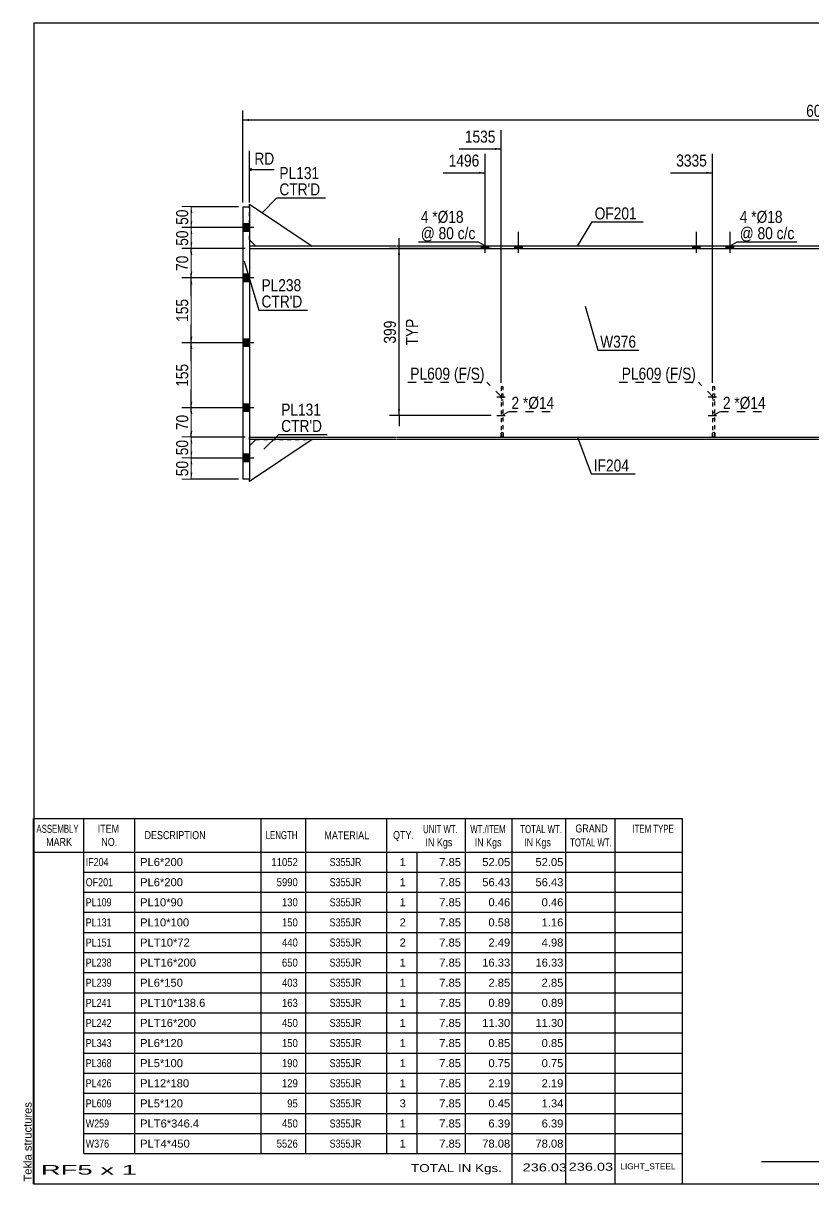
# Model space of a CAD drawing. Header units: millimetres. Extents: x -54 to 348, y -201 to 76.
# Drawn here: x -54 to 134.8, y -200.7 to 76.3 of the extents above; entities that cross this region are included whole.
import ezdxf

# ---------------------------------------------------------------- set-up
doc = ezdxf.new("R2010")
doc.units = ezdxf.units.MM
doc.linetypes.add('DXK_LINE_DOT1', pattern=[1.8814, 0.9407, -0.9407])
doc.linetypes.add('DXK_LINE_DOT2', pattern=[3.9198, 1.9599, -1.9599])
doc.styles.add('Arial', font='ARIAL.TTF', dxfattribs={"height": 0.2})
doc.styles.add('Arial Narrow', font='ARIALN.TTF', dxfattribs={"height": 0.2})

# ---------------------------------------------------------------- blocks, each defined once
blk = doc.blocks.new('Unknown-624480718-2967')
at = {"color": 5, "linetype": 'Continuous'}
for p, q in [((348.47, 76.3), (-51.53, 76.3)), ((-51.53, 76.3), (-51.53, -200.7)), ((-51.53, -200.7), (348.47, -200.7))]:
    blk.add_line(p, q, dxfattribs=at)
at = {"color": 174, "linetype": 'Continuous', "style": 'Arial'}
blk.add_text('Tekla structures', height=1.9102, rotation=90, dxfattribs=at).set_placement((-52.03, -200.2))
blk = doc.blocks.new('Part-624480718-1231 - 1213')
at = {"color": 2, "linetype": 'Continuous'}
for p, q in [((-1.6, 32.5), (0, 32.5)), ((-1.6, 32.5), (-1.6, -32.5)), ((0, 32.5), (0, -32.5)), ((0, -32.5), (-1.6, -32.5))]:
    blk.add_line(p, q, dxfattribs=at)
blk = doc.blocks.new('Part-624480718-1229 - 1213')
at = {"color": 2, "linetype": 'Continuous'}
for p, q in [((0, 23.1), (0, 22.5)), ((35, 23.1), (0, 23.1)), ((0, 22.5), (35, 22.5)), ((85.5, 23.1), (35.1, 23.1)), ((35.1, 22.5), (85.5, 22.5)), ((136, 23.1), (85.6, 23.1)), ((85.6, 22.5), (136, 22.5))]:
    blk.add_line(p, q, dxfattribs=at)
blk = doc.blocks.new('Part-624480718-1234 - 1213')
at = {"color": 2, "linetype": 'Continuous'}
for p, q in [((0, 32.5), (0, 33.1)), ((0, 33.1), (15, 23.1)), ((1.5, 23.1), (0, 24.6))]:
    blk.add_line(p, q, dxfattribs=at)
at = {"color": 7, "linetype": 'DXK_LINE_DOT1'}
for p, q in [((0, 24.6), (0, 32.5)), ((15, 23.1), (1.5, 23.1))]:
    blk.add_line(p, q, dxfattribs=at)
blk = doc.blocks.new('Part-624480718-1236 - 1213')
at = {"color": 2, "linetype": 'Continuous'}
for p, q in [((15, -23.1), (0, -33.1)), ((1.5, -23.1), (0, -24.6)), ((0, -33.1), (0, -32.5))]:
    blk.add_line(p, q, dxfattribs=at)
at = {"color": 7, "linetype": 'DXK_LINE_DOT1'}
for p, q in [((0, -24.6), (0, -32.5)), ((1.5, -23.1), (15, -23.1))]:
    blk.add_line(p, q, dxfattribs=at)
blk = doc.blocks.new('Bolt-624480718-5085 - 1213')
at = {"linetype": 'Continuous'}
for points in [[(55.4, 22.5), (57.2, 22.5), (57.2, 23.1), (55.4, 23.1)], [(55.4, 22.5), (57.2, 22.5), (57.2, 23.1), (55.4, 23.1)], [(63.4, 22.5), (65.2, 22.5), (65.2, 23.1), (63.4, 23.1)], [(63.4, 22.5), (65.2, 22.5), (65.2, 23.1), (63.4, 23.1)]]:
    blk.add_hatch(color=3, dxfattribs=at).paths.add_polyline_path(points)
at = {"color": 3, "linetype": 'Continuous'}
for p, q in [((56.3, 21.5), (56.3, 26.5)), ((56.3, 21.5), (56.3, 26.5)), ((64.3, 21.5), (64.3, 26.5)), ((64.3, 21.5), (64.3, 26.5)), ((55.4, 22.5), (55.4, 23.1)), ((55.4, 22.5), (55.4, 23.1)), ((57.2, 22.5), (57.2, 23.1)), ((57.2, 22.5), (57.2, 23.1)), ((63.4, 22.5), (63.4, 23.1)), ((63.4, 22.5), (63.4, 23.1)), ((65.2, 22.5), (65.2, 23.1)), ((65.2, 22.5), (65.2, 23.1))]:
    blk.add_line(p, q, dxfattribs=at)
blk = doc.blocks.new('Part-624480718-1248 - 1213')
at = {"color": 2, "linetype": 'Continuous'}
for p, q in [((0, -22.5), (35, -22.5)), ((0, -23.1), (0, -22.5)), ((35, -23.1), (0, -23.1)), ((35.1, -22.5), (85.5, -22.5)), ((85.5, -23.1), (35.1, -23.1)), ((85.6, -22.5), (136, -22.5)), ((136, -23.1), (85.6, -23.1))]:
    blk.add_line(p, q, dxfattribs=at)
blk = doc.blocks.new('Bolt-624480718-5091 - 1213')
at = {"color": 3, "linetype": 'DXK_LINE_DOT2'}
for p, q in [((59.1, -12.88), (62.9, -12.88)), ((60.15, -12.18), (60.65, -12.18)), ((60.15, -13.58), (60.65, -13.58))]:
    blk.add_line(p, q, dxfattribs=at)
blk = doc.blocks.new('Bolt-624480718-5090 - 1213')
at = {"color": 3, "linetype": 'DXK_LINE_DOT2'}
for p, q in [((59.1, -17.35), (62.9, -17.35)), ((60.15, -16.65), (60.65, -16.65)), ((60.15, -18.05), (60.65, -18.05))]:
    blk.add_line(p, q, dxfattribs=at)
blk = doc.blocks.new('Part-624480718-1253 - 1213')
at = {"color": 7, "linetype": 'DXK_LINE_DOT1'}
for p, q in [((0, 22.5), (0, -22.5)), ((0, 22.5), (35, 22.5)), ((35.1, 22.5), (85.5, 22.5)), ((85.6, 22.5), (136, 22.5)), ((0, -22.5), (35, -22.5)), ((35.1, -22.5), (85.5, -22.5)), ((85.6, -22.5), (136, -22.5))]:
    blk.add_line(p, q, dxfattribs=at)
blk = doc.blocks.new('Bolt-624480718-5095 - 1213')
at = {"color": 3, "linetype": 'DXK_LINE_DOT2'}
for p, q in [((109.6, -12.88), (113.4, -12.88)), ((110.65, -12.18), (111.15, -12.18)), ((110.65, -13.58), (111.15, -13.58))]:
    blk.add_line(p, q, dxfattribs=at)
blk = doc.blocks.new('Bolt-624480718-1262 - 1213')
at = {"linetype": 'Continuous'}
for points in [[(-1.6, 28.4), (-1.6, 26.6), (0, 26.6), (0, 28.4)], [(-1.6, 28.4), (-1.6, 26.6), (0, 26.6), (0, 28.4)], [(-1.6, 16.4), (-1.6, 14.6), (0, 14.6), (0, 16.4)], [(-1.6, 16.4), (-1.6, 14.6), (0, 14.6), (0, 16.4)], [(-1.6, 0.9), (-1.6, -0.9), (0, -0.9), (0, 0.9)], [(-1.6, 0.9), (-1.6, -0.9), (0, -0.9), (0, 0.9)], [(-1.6, -14.6), (-1.6, -16.4), (0, -16.4), (0, -14.6)], [(-1.6, -14.6), (-1.6, -16.4), (0, -16.4), (0, -14.6)], [(-1.6, -26.6), (-1.6, -28.4), (0, -28.4), (0, -26.6)], [(-1.6, -26.6), (-1.6, -28.4), (0, -28.4), (0, -26.6)]]:
    blk.add_hatch(color=3, dxfattribs=at).paths.add_polyline_path(points)
at = {"color": 3, "linetype": 'Continuous'}
for p, q in [((0, 28.4), (-1.6, 28.4)), ((0, 28.4), (-1.6, 28.4)), ((1.07, 27.5), (-8, 27.5)), ((1.07, 27.5), (-8, 27.5)), ((0, 26.6), (-1.6, 26.6)), ((0, 26.6), (-1.6, 26.6)), ((1.07, 15.5), (-8, 15.5)), ((1.07, 15.5), (-8, 15.5)), ((0, 16.4), (-1.6, 16.4)), ((0, 16.4), (-1.6, 16.4)), ((0, 14.6), (-1.6, 14.6)), ((0, 14.6), (-1.6, 14.6)), ((1.07, 0), (-8, 0)), ((1.07, 0), (-8, 0)), ((0, 0.9), (-1.6, 0.9)), ((0, 0.9), (-1.6, 0.9)), ((0, -0.9), (-1.6, -0.9)), ((0, -0.9), (-1.6, -0.9)), ((1.07, -15.5), (-8, -15.5)), ((1.07, -15.5), (-8, -15.5)), ((0, -14.6), (-1.6, -14.6)), ((0, -14.6), (-1.6, -14.6)), ((0, -16.4), (-1.6, -16.4)), ((0, -16.4), (-1.6, -16.4)), ((1.07, -27.5), (-8, -27.5)), ((1.07, -27.5), (-8, -27.5)), ((0, -26.6), (-1.6, -26.6)), ((0, -26.6), (-1.6, -26.6)), ((0, -28.4), (-1.6, -28.4)), ((0, -28.4), (-1.6, -28.4))]:
    blk.add_line(p, q, dxfattribs=at)
blk = doc.blocks.new('Part-624480718-5076 - 1213')
at = {"color": 7, "linetype": 'DXK_LINE_DOT1'}
for p, q in [((60.65, -10.5), (60.15, -10.5)), ((60.15, -10.5), (60.15, -22.5)), ((60.65, -10.5), (60.15, -10.5)), ((60.15, -10.5), (60.15, -10.5)), ((60.65, -22.5), (60.65, -10.5)), ((60.65, -10.5), (60.65, -10.5)), ((60.65, -21.5), (60.15, -21.5)), ((60.15, -22.5), (60.15, -21.5)), ((60.65, -21.5), (60.65, -22.5)), ((60.65, -22.5), (60.15, -22.5)), ((60.65, -22.5), (60.15, -22.5)), ((60.15, -22.5), (60.15, -22.5)), ((60.65, -22.5), (60.65, -22.5))]:
    blk.add_line(p, q, dxfattribs=at)
blk = doc.blocks.new('Bolt-624480718-5094 - 1213')
at = {"color": 3, "linetype": 'DXK_LINE_DOT2'}
for p, q in [((109.6, -17.35), (113.4, -17.35)), ((110.65, -16.65), (111.15, -16.65)), ((110.65, -18.05), (111.15, -18.05))]:
    blk.add_line(p, q, dxfattribs=at)
blk = doc.blocks.new('Bolt-624480718-5084 - 1213')
at = {"linetype": 'Continuous'}
for points in [[(105.9, 22.5), (107.7, 22.5), (107.7, 23.1), (105.9, 23.1)], [(105.9, 22.5), (107.7, 22.5), (107.7, 23.1), (105.9, 23.1)], [(113.9, 22.5), (115.7, 22.5), (115.7, 23.1), (113.9, 23.1)], [(113.9, 22.5), (115.7, 22.5), (115.7, 23.1), (113.9, 23.1)]]:
    blk.add_hatch(color=3, dxfattribs=at).paths.add_polyline_path(points)
at = {"color": 3, "linetype": 'Continuous'}
for p, q in [((106.8, 21.5), (106.8, 26.5)), ((106.8, 21.5), (106.8, 26.5)), ((114.8, 21.5), (114.8, 26.5)), ((114.8, 21.5), (114.8, 26.5)), ((105.9, 22.5), (105.9, 23.1)), ((105.9, 22.5), (105.9, 23.1)), ((107.7, 22.5), (107.7, 23.1)), ((107.7, 22.5), (107.7, 23.1)), ((113.9, 22.5), (113.9, 23.1)), ((113.9, 22.5), (113.9, 23.1)), ((115.7, 22.5), (115.7, 23.1)), ((115.7, 22.5), (115.7, 23.1))]:
    blk.add_line(p, q, dxfattribs=at)
blk = doc.blocks.new('Part-624480718-5078 - 1213')
at = {"color": 7, "linetype": 'DXK_LINE_DOT1'}
for p, q in [((111.15, -10.5), (110.65, -10.5)), ((110.65, -10.5), (110.65, -22.5)), ((111.15, -10.5), (110.65, -10.5)), ((110.65, -10.5), (110.65, -10.5)), ((111.15, -22.5), (111.15, -10.5)), ((111.15, -10.5), (111.15, -10.5)), ((111.15, -21.5), (110.65, -21.5)), ((110.65, -22.5), (110.65, -21.5)), ((111.15, -21.5), (111.15, -22.5)), ((111.15, -22.5), (110.65, -22.5)), ((110.65, -22.5), (110.65, -22.5)), ((111.15, -22.5), (111.15, -22.5))]:
    blk.add_line(p, q, dxfattribs=at)
blk = doc.blocks.new('StraightDimension-624480718-6432 - 1213')
at = {"linetype": 'Continuous'}
for points in [[(35.48, 21), (35.73, 22.5), (35.98, 21)], [(35.98, -15.85), (35.73, -17.35), (35.48, -15.85)]]:
    blk.add_hatch(color=7, dxfattribs=at).paths.add_polyline_path(points)
at = {"color": 7, "linetype": 'Continuous'}
for p, q in [((35.73, 22.5), (35.73, 25)), ((57.77, 22.5), (33.48, 22.5)), ((35.73, -17.35), (35.73, 22.5)), ((57.77, -17.35), (33.48, -17.35)), ((35.73, -17.35), (35.73, -19.85))]:
    blk.add_line(p, q, dxfattribs=at)
at = {"color": 0}
blk.add_wipeout([(35.58, 5.92), (31.38, 5.92), (31.38, -0.77), (35.58, -0.77)], dxfattribs=at)
at = {"color": 3, "style": 'Arial Narrow'}
blk.add_text('399', height=2.863, rotation=90.0002, dxfattribs=at).set_placement((34.98, -0.17))
at = {"color": 0, "linetype": 'Continuous'}
blk.add_wipeout([(40.83, 6.37), (36.63, 6.37), (36.63, -1.22), (40.83, -1.22)], dxfattribs=at)
at = {"color": 3, "linetype": 'Continuous', "style": 'Arial Narrow'}
blk.add_text('TYP', height=2.863, rotation=90.0002, dxfattribs=at).set_placement((40.23, -0.62))
blk = doc.blocks.new('StraightDimension-624480718-3911 - 1213')
at = {"linetype": 'Continuous'}
for points in [[(-14.14, 31), (-13.89, 32.5), (-13.64, 31)], [(-13.64, 29), (-13.89, 27.5), (-14.14, 29)]]:
    blk.add_hatch(color=7, dxfattribs=at).paths.add_polyline_path(points)
at = {"color": 7, "linetype": 'Continuous'}
for p, q in [((-2.6, 32.5), (-16.14, 32.5)), ((-13.89, 27.5), (-13.89, 32.5)), ((-1, 27.5), (-16.14, 27.5))]:
    blk.add_line(p, q, dxfattribs=at)
at = {"color": 0}
blk.add_wipeout([(-14.04, 32.43), (-18.24, 32.43), (-18.24, 27.57), (-14.04, 27.57)], dxfattribs=at)
at = {"color": 3, "style": 'Arial Narrow'}
blk.add_text('50', height=2.863, rotation=90.0002, dxfattribs=at).set_placement((-14.64, 28.17))
blk = doc.blocks.new('StraightDimension-624480718-3912 - 1213')
at = {"linetype": 'Continuous'}
for points in [[(-14.14, 26), (-13.89, 27.5), (-13.64, 26)], [(-13.64, 24), (-13.89, 22.5), (-14.14, 24)]]:
    blk.add_hatch(color=7, dxfattribs=at).paths.add_polyline_path(points)
at = {"color": 7, "linetype": 'Continuous'}
for p, q in [((-1, 27.5), (-16.14, 27.5)), ((-13.89, 22.5), (-13.89, 27.5)), ((-1, 22.5), (-16.14, 22.5))]:
    blk.add_line(p, q, dxfattribs=at)
at = {"color": 0}
blk.add_wipeout([(-14.04, 27.43), (-18.24, 27.43), (-18.24, 22.57), (-14.04, 22.57)], dxfattribs=at)
at = {"color": 3, "style": 'Arial Narrow'}
blk.add_text('50', height=2.863, rotation=90.0002, dxfattribs=at).set_placement((-14.64, 23.17))
blk = doc.blocks.new('StraightDimension-624480718-3913 - 1213')
at = {"linetype": 'Continuous'}
for points in [[(-14.14, 21), (-13.89, 22.5), (-13.64, 21)], [(-13.64, 17), (-13.89, 15.5), (-14.14, 17)]]:
    blk.add_hatch(color=7, dxfattribs=at).paths.add_polyline_path(points)
at = {"color": 7, "linetype": 'Continuous'}
for p, q in [((-1, 22.5), (-16.14, 22.5)), ((-13.89, 15.5), (-13.89, 22.5)), ((-1, 15.5), (-16.14, 15.5))]:
    blk.add_line(p, q, dxfattribs=at)
at = {"color": 0}
blk.add_wipeout([(-14.04, 21.43), (-18.24, 21.43), (-18.24, 16.57), (-14.04, 16.57)], dxfattribs=at)
at = {"color": 3, "style": 'Arial Narrow'}
blk.add_text('70', height=2.863, rotation=90.0002, dxfattribs=at).set_placement((-14.64, 17.17))
blk = doc.blocks.new('StraightDimension-624480718-3914 - 1213')
at = {"linetype": 'Continuous'}
for points in [[(-14.14, 14), (-13.89, 15.5), (-13.64, 14)], [(-13.64, 1.5), (-13.89, 0), (-14.14, 1.5)]]:
    blk.add_hatch(color=7, dxfattribs=at).paths.add_polyline_path(points)
at = {"color": 7, "linetype": 'Continuous'}
for p, q in [((-1, 15.5), (-16.14, 15.5)), ((-13.89, 0), (-13.89, 15.5)), ((-1, 0), (-16.14, 0))]:
    blk.add_line(p, q, dxfattribs=at)
at = {"color": 0}
blk.add_wipeout([(-14.04, 11.09), (-18.24, 11.09), (-18.24, 4.41), (-14.04, 4.41)], dxfattribs=at)
at = {"color": 3, "style": 'Arial Narrow'}
blk.add_text('155', height=2.863, rotation=90.0002, dxfattribs=at).set_placement((-14.64, 5.01))
blk = doc.blocks.new('StraightDimension-624480718-3915 - 1213')
at = {"linetype": 'Continuous'}
for points in [[(-14.14, -1.5), (-13.89, 0), (-13.64, -1.5)], [(-13.64, -14), (-13.89, -15.5), (-14.14, -14)]]:
    blk.add_hatch(color=7, dxfattribs=at).paths.add_polyline_path(points)
at = {"color": 7, "linetype": 'Continuous'}
for p, q in [((-1, 0), (-16.14, 0)), ((-13.89, -15.5), (-13.89, 0)), ((-1, -15.5), (-16.14, -15.5))]:
    blk.add_line(p, q, dxfattribs=at)
at = {"color": 0}
blk.add_wipeout([(-14.04, -4.41), (-18.24, -4.41), (-18.24, -11.09), (-14.04, -11.09)], dxfattribs=at)
at = {"color": 3, "style": 'Arial Narrow'}
blk.add_text('155', height=2.863, rotation=90.0002, dxfattribs=at).set_placement((-14.64, -10.49))
blk = doc.blocks.new('StraightDimension-624480718-3916 - 1213')
at = {"linetype": 'Continuous'}
for points in [[(-14.14, -17), (-13.89, -15.5), (-13.64, -17)], [(-13.64, -21), (-13.89, -22.5), (-14.14, -21)]]:
    blk.add_hatch(color=7, dxfattribs=at).paths.add_polyline_path(points)
at = {"color": 7, "linetype": 'Continuous'}
for p, q in [((-1, -15.5), (-16.14, -15.5)), ((-13.89, -22.5), (-13.89, -15.5)), ((-1, -22.5), (-16.14, -22.5))]:
    blk.add_line(p, q, dxfattribs=at)
at = {"color": 0}
blk.add_wipeout([(-14.04, -16.57), (-18.24, -16.57), (-18.24, -21.43), (-14.04, -21.43)], dxfattribs=at)
at = {"color": 3, "style": 'Arial Narrow'}
blk.add_text('70', height=2.863, rotation=90.0002, dxfattribs=at).set_placement((-14.64, -20.83))
blk = doc.blocks.new('StraightDimension-624480718-3917 - 1213')
at = {"linetype": 'Continuous'}
for points in [[(-14.14, -24), (-13.89, -22.5), (-13.64, -24)], [(-13.64, -26), (-13.89, -27.5), (-14.14, -26)]]:
    blk.add_hatch(color=7, dxfattribs=at).paths.add_polyline_path(points)
at = {"color": 7, "linetype": 'Continuous'}
for p, q in [((-1, -22.5), (-16.14, -22.5)), ((-13.89, -27.5), (-13.89, -22.5)), ((-1, -27.5), (-16.14, -27.5))]:
    blk.add_line(p, q, dxfattribs=at)
at = {"color": 0}
blk.add_wipeout([(-14.04, -22.57), (-18.24, -22.57), (-18.24, -27.43), (-14.04, -27.43)], dxfattribs=at)
at = {"color": 3, "style": 'Arial Narrow'}
blk.add_text('50', height=2.863, rotation=90.0002, dxfattribs=at).set_placement((-14.64, -26.83))
blk = doc.blocks.new('StraightDimension-624480718-3918 - 1213')
at = {"linetype": 'Continuous'}
for points in [[(-14.14, -29), (-13.89, -27.5), (-13.64, -29)], [(-13.64, -31), (-13.89, -32.5), (-14.14, -31)]]:
    blk.add_hatch(color=7, dxfattribs=at).paths.add_polyline_path(points)
at = {"color": 7, "linetype": 'Continuous'}
for p, q in [((-1, -27.5), (-16.14, -27.5)), ((-13.89, -32.5), (-13.89, -27.5)), ((-2.6, -32.5), (-16.14, -32.5))]:
    blk.add_line(p, q, dxfattribs=at)
at = {"color": 0}
blk.add_wipeout([(-14.04, -27.57), (-18.24, -27.57), (-18.24, -32.43), (-14.04, -32.43)], dxfattribs=at)
at = {"color": 3, "style": 'Arial Narrow'}
blk.add_text('50', height=2.863, rotation=90.0002, dxfattribs=at).set_placement((-14.64, -31.83))
blk = doc.blocks.new('StraightDimension-624480718-6002 - 1213')
at = {"linetype": 'Continuous'}
blk.add_hatch(color=7, dxfattribs=at).paths.add_polyline_path([(-0.1, 52.95), (-1.6, 53.2), (-0.1, 53.45)])
at = {"color": 7, "linetype": 'Continuous'}
for p, q in [((-1.6, 33.5), (-1.6, 55.45)), ((-1.6, 53.2), (274.88, 53.2))]:
    blk.add_line(p, q, dxfattribs=at)
at = {"color": 0}
blk.add_wipeout([(140.9, 53.35), (140.9, 57.55), (132.39, 57.55), (132.39, 53.35)], dxfattribs=at)
at = {"color": 3, "style": 'Arial Narrow'}
blk.add_text('6047', height=2.863, dxfattribs=at).set_placement((132.99, 53.95))
blk = doc.blocks.new('StraightDimension-624480718-6348 - 1213')
at = {"linetype": 'Continuous'}
blk.add_hatch(color=7, dxfattribs=at).paths.add_polyline_path([(109.15, 40.84), (110.65, 40.59), (109.15, 40.34)])
at = {"color": 7, "linetype": 'Continuous'}
for p, q in [((110.65, -9.5), (110.65, 45.09)), ((100.59, 40.59), (110.65, 40.59))]:
    blk.add_line(p, q, dxfattribs=at)
at = {"color": 0}
blk.add_wipeout([(109.87, 41.49), (109.87, 45.69), (101.36, 45.69), (101.36, 41.49)], dxfattribs=at)
at = {"color": 3, "style": 'Arial Narrow'}
blk.add_text('3335', height=2.863, dxfattribs=at).set_placement((101.96, 42.09))
blk = doc.blocks.new('StraightDimension-624480718-6349 - 1213')
at = {"linetype": 'Continuous'}
blk.add_hatch(color=7, dxfattribs=at).paths.add_polyline_path([(58.65, 46.54), (60.15, 46.29), (58.65, 46.04)])
at = {"color": 7, "linetype": 'Continuous'}
for p, q in [((60.15, -9.5), (60.15, 50.79)), ((50.09, 46.29), (60.15, 46.29))]:
    blk.add_line(p, q, dxfattribs=at)
at = {"color": 0}
blk.add_wipeout([(59.37, 47.19), (59.37, 51.39), (50.86, 51.39), (50.86, 47.19)], dxfattribs=at)
at = {"color": 3, "style": 'Arial Narrow'}
blk.add_text('1535', height=2.863, dxfattribs=at).set_placement((51.46, 47.79))
blk = doc.blocks.new('StraightDimension-624480718-6350 - 1213')
at = {"linetype": 'Continuous'}
blk.add_hatch(color=7, dxfattribs=at).paths.add_polyline_path([(54.8, 40.84), (56.3, 40.59), (54.8, 40.34)])
at = {"color": 7, "linetype": 'Continuous'}
for p, q in [((56.3, 24.1), (56.3, 45.09)), ((46.24, 40.59), (56.3, 40.59))]:
    blk.add_line(p, q, dxfattribs=at)
at = {"color": 0, "linetype": 'Continuous'}
blk.add_wipeout([(6.53, 41.94), (6.53, 46.14), (0.59, 46.14), (0.59, 41.94)], dxfattribs=at)
at = {"color": 7, "linetype": 'Continuous'}
for p, q in [((0, 33.5), (0, 45.84)), ((0.5, 41.59), (0, 41.34)), ((0.5, 41.09), (0, 41.34)), ((5.93, 41.34), (0, 41.34))]:
    blk.add_line(p, q, dxfattribs=at)
at = {"color": 3, "linetype": 'Continuous', "style": 'Arial Narrow'}
blk.add_text('RD', height=2.863, dxfattribs=at).set_placement((1.19, 42.54))
at = {"color": 0}
blk.add_wipeout([(55.53, 41.49), (55.53, 45.69), (47.01, 45.69), (47.01, 41.49)], dxfattribs=at)
at = {"color": 3, "style": 'Arial Narrow'}
blk.add_text('1496', height=2.863, dxfattribs=at).set_placement((47.61, 42.09))
blk = doc.blocks.new('CBS_BOM-624480718-6569')
at = {"color": 7, "linetype": 'Continuous'}
for p, q in [((-51.56, -121.53), (-51.56, -113.53)), ((-51.56, -113.53), (103.36, -113.53)), ((-39.56, -121.53), (-39.56, -113.53)), ((-27.37, -121.53), (-27.37, -113.53)), ((2.79, -121.53), (2.79, -113.53)), ((13.47, -121.53), (13.47, -113.53)), ((32.79, -121.53), (32.79, -113.53)), ((51.59, -121.53), (51.59, -113.53)), ((62.8, -121.53), (62.8, -113.53)), ((75.59, -121.53), (75.59, -113.53)), ((87.34, -121.53), (87.34, -113.53)), ((103.36, -113.54), (103.35, -121.52)), ((-51.56, -121.53), (103.36, -121.53)), ((-51.56, -126.33), (-51.56, -121.53)), ((-39.56, -126.33), (-39.56, -121.53)), ((-27.37, -126.33), (-27.37, -121.53)), ((2.79, -126.33), (2.79, -121.53)), ((13.47, -126.33), (13.47, -121.53)), ((32.79, -126.33), (32.79, -121.53)), ((40.05, -126.33), (40.05, -121.53)), ((51.59, -126.33), (51.59, -121.53)), ((62.8, -126.33), (62.8, -121.53)), ((75.59, -126.33), (75.59, -121.53)), ((87.35, -126.33), (87.35, -121.53)), ((103.36, -121.53), (103.36, -126.33)), ((-51.56, -131.13), (-51.56, -126.33)), ((-39.56, -126.33), (103.36, -126.33)), ((-39.56, -131.13), (-39.56, -126.33)), ((-27.37, -131.13), (-27.37, -126.33)), ((2.79, -131.13), (2.79, -126.33)), ((13.47, -131.13), (13.47, -126.33)), ((32.79, -131.13), (32.79, -126.33)), ((40.05, -131.13), (40.05, -126.33)), ((51.59, -131.13), (51.59, -126.33)), ((62.8, -131.13), (62.8, -126.33)), ((75.59, -131.13), (75.59, -126.33)), ((87.35, -131.13), (87.35, -126.33)), ((103.36, -126.33), (103.36, -131.13)), ((-51.56, -135.93), (-51.56, -131.13)), ((-39.56, -131.13), (103.36, -131.13)), ((-39.56, -135.93), (-39.56, -131.13)), ((-27.37, -135.93), (-27.37, -131.13)), ((2.79, -135.93), (2.79, -131.13)), ((13.47, -135.93), (13.47, -131.13)), ((32.79, -135.93), (32.79, -131.13)), ((40.05, -135.93), (40.05, -131.13)), ((51.59, -135.93), (51.59, -131.13)), ((62.8, -135.93), (62.8, -131.13)), ((75.59, -135.93), (75.59, -131.13)), ((87.35, -135.93), (87.35, -131.13)), ((103.36, -131.13), (103.36, -135.93)), ((-51.56, -140.73), (-51.56, -135.93)), ((-39.56, -135.93), (103.36, -135.93)), ((-39.56, -140.73), (-39.56, -135.93)), ((-27.37, -140.73), (-27.37, -135.93)), ((2.79, -140.73), (2.79, -135.93)), ((13.47, -140.73), (13.47, -135.93)), ((32.79, -140.73), (32.79, -135.93)), ((40.05, -140.73), (40.05, -135.93)), ((51.59, -140.73), (51.59, -135.93)), ((62.8, -140.73), (62.8, -135.93)), ((75.59, -140.73), (75.59, -135.93)), ((87.35, -140.73), (87.35, -135.93)), ((103.36, -135.93), (103.36, -140.73)), ((-51.56, -145.53), (-51.56, -140.73)), ((-39.56, -140.73), (103.36, -140.73)), ((-39.56, -145.53), (-39.56, -140.73)), ((-27.37, -145.53), (-27.37, -140.73)), ((2.79, -145.53), (2.79, -140.73)), ((13.47, -145.53), (13.47, -140.73)), ((32.79, -145.53), (32.79, -140.73)), ((40.05, -145.53), (40.05, -140.73)), ((51.59, -145.53), (51.59, -140.73)), ((62.8, -145.53), (62.8, -140.73)), ((75.59, -145.53), (75.59, -140.73)), ((87.35, -145.53), (87.35, -140.73)), ((103.36, -140.73), (103.36, -145.53)), ((-51.56, -150.33), (-51.56, -145.53)), ((-39.56, -145.53), (103.36, -145.53)), ((-39.56, -150.33), (-39.56, -145.53)), ((-27.37, -150.33), (-27.37, -145.53)), ((2.79, -150.33), (2.79, -145.53)), ((13.47, -150.33), (13.47, -145.53)), ((32.79, -150.33), (32.79, -145.53)), ((40.05, -150.33), (40.05, -145.53)), ((51.59, -150.33), (51.59, -145.53)), ((62.8, -150.33), (62.8, -145.53)), ((75.59, -150.33), (75.59, -145.53)), ((87.35, -150.33), (87.35, -145.53)), ((103.36, -145.53), (103.36, -150.33)), ((-51.56, -155.13), (-51.56, -150.33)), ((-39.56, -150.33), (103.36, -150.33)), ((-39.56, -155.13), (-39.56, -150.33)), ((-27.37, -155.13), (-27.37, -150.33)), ((2.79, -155.13), (2.79, -150.33)), ((13.47, -155.13), (13.47, -150.33)), ((32.79, -155.13), (32.79, -150.33)), ((40.05, -155.13), (40.05, -150.33)), ((51.59, -155.13), (51.59, -150.33)), ((62.8, -155.13), (62.8, -150.33)), ((75.59, -155.13), (75.59, -150.33)), ((87.35, -155.13), (87.35, -150.33)), ((103.36, -150.33), (103.36, -155.13)), ((-51.56, -159.93), (-51.56, -155.13)), ((-39.56, -155.13), (103.36, -155.13)), ((-39.56, -159.93), (-39.56, -155.13)), ((-27.37, -159.93), (-27.37, -155.13)), ((2.79, -159.93), (2.79, -155.13)), ((13.47, -159.93), (13.47, -155.13)), ((32.79, -159.93), (32.79, -155.13)), ((40.05, -159.93), (40.05, -155.13)), ((51.59, -159.93), (51.59, -155.13)), ((62.8, -159.93), (62.8, -155.13)), ((75.59, -159.93), (75.59, -155.13)), ((87.35, -159.93), (87.35, -155.13)), ((103.36, -155.13), (103.36, -159.93)), ((-51.56, -164.73), (-51.56, -159.93)), ((-39.56, -159.93), (103.36, -159.93)), ((-39.56, -164.73), (-39.56, -159.93)), ((-27.37, -164.73), (-27.37, -159.93)), ((2.79, -164.73), (2.79, -159.93)), ((13.47, -164.73), (13.47, -159.93)), ((32.79, -164.73), (32.79, -159.93)), ((40.05, -164.73), (40.05, -159.93)), ((51.59, -164.73), (51.59, -159.93)), ((62.8, -164.73), (62.8, -159.93)), ((75.59, -164.73), (75.59, -159.93)), ((87.35, -164.73), (87.35, -159.93)), ((103.36, -159.93), (103.36, -164.73)), ((-51.56, -169.53), (-51.56, -164.73)), ((-39.56, -164.73), (103.36, -164.73)), ((-39.56, -169.53), (-39.56, -164.73)), ((-27.37, -169.53), (-27.37, -164.73)), ((2.79, -169.53), (2.79, -164.73)), ((13.47, -169.53), (13.47, -164.73)), ((32.79, -169.53), (32.79, -164.73)), ((40.05, -169.53), (40.05, -164.73)), ((51.59, -169.53), (51.59, -164.73)), ((62.8, -169.53), (62.8, -164.73)), ((75.59, -169.53), (75.59, -164.73)), ((87.35, -169.53), (87.35, -164.73)), ((103.36, -164.73), (103.36, -169.53)), ((-51.56, -174.33), (-51.56, -169.53)), ((-39.56, -169.53), (103.36, -169.53)), ((-39.56, -174.33), (-39.56, -169.53)), ((-27.37, -174.33), (-27.37, -169.53)), ((2.79, -174.33), (2.79, -169.53)), ((13.47, -174.33), (13.47, -169.53)), ((32.79, -174.33), (32.79, -169.53)), ((40.05, -174.33), (40.05, -169.53)), ((51.59, -174.33), (51.59, -169.53)), ((62.8, -174.33), (62.8, -169.53)), ((75.59, -174.33), (75.59, -169.53)), ((87.35, -174.33), (87.35, -169.53)), ((103.36, -169.53), (103.36, -174.33)), ((-51.56, -179.13), (-51.56, -174.33)), ((-39.56, -174.33), (103.36, -174.33)), ((-39.56, -179.13), (-39.56, -174.33)), ((-27.37, -179.13), (-27.37, -174.33)), ((2.79, -179.13), (2.79, -174.33)), ((13.47, -179.13), (13.47, -174.33)), ((32.79, -179.13), (32.79, -174.33)), ((40.05, -179.13), (40.05, -174.33)), ((51.59, -179.13), (51.59, -174.33)), ((62.8, -179.13), (62.8, -174.33)), ((75.59, -179.13), (75.59, -174.33)), ((87.35, -179.13), (87.35, -174.33)), ((103.36, -174.33), (103.36, -179.13)), ((-51.56, -183.93), (-51.56, -179.13)), ((-39.56, -179.13), (103.36, -179.13)), ((-39.56, -183.93), (-39.56, -179.13)), ((-27.37, -183.93), (-27.37, -179.13)), ((2.79, -183.93), (2.79, -179.13)), ((13.47, -183.93), (13.47, -179.13)), ((32.79, -183.93), (32.79, -179.13)), ((40.05, -183.93), (40.05, -179.13)), ((51.59, -183.93), (51.59, -179.13)), ((62.8, -183.93), (62.8, -179.13)), ((75.59, -183.93), (75.59, -179.13)), ((87.35, -183.93), (87.35, -179.13)), ((103.36, -179.13), (103.36, -183.93)), ((-51.56, -188.73), (-51.56, -183.93)), ((-39.56, -183.93), (103.36, -183.93)), ((-39.56, -188.73), (-39.56, -183.93)), ((-27.37, -188.73), (-27.37, -183.93)), ((2.79, -188.73), (2.79, -183.93)), ((13.47, -188.73), (13.47, -183.93)), ((32.79, -188.73), (32.79, -183.93)), ((40.05, -188.73), (40.05, -183.93)), ((51.59, -188.73), (51.59, -183.93)), ((62.8, -188.73), (62.8, -183.93)), ((75.59, -188.73), (75.59, -183.93)), ((87.35, -188.73), (87.35, -183.93)), ((103.36, -183.93), (103.36, -188.73)), ((-51.56, -193.53), (-51.56, -188.73)), ((-39.56, -188.73), (103.36, -188.73)), ((-39.56, -193.53), (-39.56, -188.73)), ((-27.37, -193.53), (-27.37, -188.73)), ((2.79, -193.53), (2.79, -188.73)), ((13.47, -193.53), (13.47, -188.73)), ((32.79, -193.53), (32.79, -188.73)), ((40.05, -193.53), (40.05, -188.73)), ((51.59, -193.53), (51.59, -188.73)), ((62.8, -193.53), (62.8, -188.73)), ((75.59, -193.53), (75.59, -188.73)), ((87.35, -193.53), (87.35, -188.73)), ((103.36, -188.73), (103.36, -193.53)), ((-51.56, -200.73), (-51.56, -193.55)), ((-39.56, -193.53), (103.36, -193.53)), ((62.8, -200.73), (62.8, -193.55)), ((75.59, -200.73), (75.59, -193.55)), ((87.39, -200.73), (87.39, -193.55)), ((103.36, -193.53), (103.36, -200.73)), ((-51.56, -200.73), (103.36, -200.73))]:
    blk.add_line(p, q, dxfattribs=at)
at = {"color": 3, "linetype": 'Continuous', "style": 'Arial'}
for s, height, width, p in [('ASSEMBLY', 1.91, 0.7, (-50.88, -116.95)), ('ITEM', 1.91, 0.8, (-36.24, -116.95)), ('UNIT WT.', 1.91, 0.7, (41.48, -117.03)), ('WT./ITEM', 1.91, 0.7, (52.77, -117.03)), ('TOTAL WT.', 1.91, 0.7, (64.7, -117.03)), ('GRAND', 1.91, 0.8, (77.86, -116.87)), ('ITEM TYPE', 1.91, 0.7, (91.5, -116.95)), ('MARK', 1.91, 0.8, (-48.56, -120.09)), ('NO.', 1.91, 0.8, (-35.38, -120.09)), ('DESCRIPTION', 1.9102, 0.8, (-25.05, -118.46)), ('LENGTH', 1.91, 0.7, (3.9, -118.46)), ('MATERIAL', 1.91, 0.8, (17.92, -118.51)), ('QTY.', 1.91, 0.8, (34.31, -118.43)), ('IN Kgs', 1.91, 0.8, (42.05, -120.17)), ('IN Kgs', 1.91, 0.8, (53.81, -120.17)), ('IN Kgs', 1.91, 0.8, (65.6, -120.17)), ('TOTAL WT.', 1.91, 0.7, (76.6, -120.21))]:
    blk.add_text(s, height=height, dxfattribs=dict(at, width=width)).set_placement(p)
at = {"color": 7, "linetype": 'Continuous', "style": 'Arial'}
for s, width, p in [('IF204', 0.8, (-39.11, -124.89)), ('11052', 0.85, (5.25, -124.89)), ('S355JR', 0.8, (19.16, -124.89)), ('OF201', 0.8, (-39.11, -129.69)), ('5990', 0.85, (6.51, -129.69)), ('S355JR', 0.8, (19.16, -129.69)), ('PL109', 0.8, (-39.11, -134.49)), ('130', 0.85, (7.77, -134.49)), ('S355JR', 0.8, (19.16, -134.49)), ('PL131', 0.8, (-39.11, -139.29)), ('150', 0.85, (7.77, -139.29)), ('S355JR', 0.8, (19.16, -139.29)), ('PL151', 0.8, (-39.11, -144.09)), ('440', 0.85, (7.77, -144.09)), ('S355JR', 0.8, (19.16, -144.09)), ('PL238', 0.8, (-39.11, -148.89)), ('650', 0.85, (7.77, -148.89)), ('S355JR', 0.8, (19.16, -148.89)), ('PL239', 0.8, (-39.11, -153.69)), ('403', 0.85, (7.77, -153.69)), ('S355JR', 0.8, (19.16, -153.69)), ('PL241', 0.8, (-39.11, -158.49)), ('163', 0.85, (7.77, -158.49)), ('S355JR', 0.8, (19.16, -158.49)), ('PL242', 0.8, (-39.11, -163.29)), ('450', 0.85, (7.77, -163.29)), ('S355JR', 0.8, (19.16, -163.29)), ('PL343', 0.8, (-39.11, -168.09)), ('150', 0.85, (7.77, -168.09)), ('S355JR', 0.8, (19.16, -168.09)), ('PL368', 0.8, (-39.11, -172.89)), ('190', 0.85, (7.77, -172.89)), ('S355JR', 0.8, (19.16, -172.89)), ('PL426', 0.8, (-39.11, -177.69)), ('129', 0.85, (7.77, -177.69)), ('S355JR', 0.8, (19.16, -177.69)), ('PL609', 0.8, (-39.11, -182.49)), ('95', 0.85, (9.03, -182.49)), ('S355JR', 0.8, (19.16, -182.49)), ('W259', 0.8, (-39.11, -187.29)), ('450', 0.85, (7.77, -187.29)), ('S355JR', 0.8, (19.16, -187.29)), ('W376', 0.8, (-39.11, -192.09)), ('5526', 0.85, (6.51, -192.09)), ('S355JR', 0.8, (19.16, -192.09))]:
    blk.add_text(s, height=1.91, dxfattribs=dict(at, width=width)).set_placement(p)
for s, height, p in [('PL6*200', 1.91, (-26.12, -124.89)), ('1', 1.91, (35.88, -124.89)), ('7.85', 1.91, (45.34, -124.89)), ('52.05', 1.91, (55.61, -124.89)), ('52.05', 1.91, (68.32, -124.89)), ('PL6*200', 1.91, (-26.12, -129.69)), ('1', 1.91, (35.88, -129.69)), ('7.85', 1.91, (45.34, -129.69)), ('56.43', 1.91, (55.61, -129.69)), ('56.43', 1.91, (68.32, -129.69)), ('PL10*90', 1.91, (-26.12, -134.49)), ('1', 1.91, (35.88, -134.49)), ('7.85', 1.91, (45.34, -134.49)), ('0.46', 1.91, (57.09, -134.49)), ('0.46', 1.91, (69.8, -134.49)), ('PL10*100', 1.91, (-26.12, -139.29)), ('2', 1.91, (35.88, -139.29)), ('7.85', 1.91, (45.34, -139.29)), ('0.58', 1.91, (57.09, -139.29)), ('1.16', 1.91, (69.8, -139.29)), ('PLT10*72', 1.91, (-26.12, -144.09)), ('2', 1.91, (35.88, -144.09)), ('7.85', 1.91, (45.34, -144.09)), ('2.49', 1.91, (57.09, -144.09)), ('4.98', 1.91, (69.8, -144.09)), ('PLT16*200', 1.91, (-26.12, -148.89)), ('1', 1.91, (35.88, -148.89)), ('7.85', 1.91, (45.34, -148.89)), ('16.33', 1.91, (55.61, -148.89)), ('16.33', 1.91, (68.32, -148.89)), ('PL6*150', 1.91, (-26.12, -153.69)), ('1', 1.91, (35.88, -153.69)), ('7.85', 1.91, (45.34, -153.69)), ('2.85', 1.91, (57.09, -153.69)), ('2.85', 1.91, (69.8, -153.69)), ('PLT10*138.6', 1.9102, (-26.12, -158.49)), ('1', 1.91, (35.88, -158.49)), ('7.85', 1.91, (45.34, -158.49)), ('0.89', 1.91, (57.09, -158.49)), ('0.89', 1.91, (69.8, -158.49)), ('PLT16*200', 1.91, (-26.12, -163.29)), ('1', 1.91, (35.88, -163.29)), ('7.85', 1.91, (45.34, -163.29)), ('11.30', 1.91, (55.61, -163.29)), ('11.30', 1.91, (68.32, -163.29)), ('PL6*120', 1.91, (-26.12, -168.09)), ('1', 1.91, (35.88, -168.09)), ('7.85', 1.91, (45.34, -168.09)), ('0.85', 1.91, (57.09, -168.09)), ('0.85', 1.91, (69.8, -168.09)), ('PL5*100', 1.91, (-26.12, -172.89)), ('1', 1.91, (35.88, -172.89)), ('7.85', 1.91, (45.34, -172.89)), ('0.75', 1.91, (57.09, -172.89)), ('0.75', 1.91, (69.8, -172.89)), ('PL12*180', 1.91, (-26.12, -177.69)), ('1', 1.91, (35.88, -177.69)), ('7.85', 1.91, (45.34, -177.69)), ('2.19', 1.91, (57.09, -177.69)), ('2.19', 1.91, (69.8, -177.69)), ('PL5*120', 1.91, (-26.12, -182.49)), ('3', 1.91, (35.88, -182.49)), ('7.85', 1.91, (45.34, -182.49)), ('0.45', 1.91, (57.09, -182.49)), ('1.34', 1.91, (69.8, -182.49)), ('PLT6*346.4', 1.91, (-26.12, -187.29)), ('1', 1.91, (35.88, -187.29)), ('7.85', 1.91, (45.34, -187.29)), ('6.39', 1.91, (57.09, -187.29)), ('6.39', 1.91, (69.8, -187.29)), ('PLT4*450', 1.91, (-26.12, -192.09)), ('1', 1.91, (35.88, -192.09)), ('7.85', 1.91, (45.34, -192.09)), ('78.08', 1.91, (55.61, -192.09)), ('78.08', 1.91, (68.32, -192.09))]:
    blk.add_text(s, height=height, dxfattribs=at).set_placement(p)
at = {"color": 6, "linetype": 'Continuous', "style": 'Arial'}
for s, height, width, p in [('RF5 x 1', 2.292, 2.05, (-49.84, -198.54)), ('TOTAL IN Kgs.', 1.9102, 1.2, (38.6, -197.93)), ('236.03', 1.91, 1.3, (65.26, -197.78)), ('236.03', 1.91, 1.3, (76.26, -197.62))]:
    blk.add_text(s, height=height, dxfattribs=dict(at, width=width)).set_placement(p)
blk.add_text('LIGHT_STEEL', height=1.4135, dxfattribs=at).set_placement((88.61, -197.27))
blk = doc.blocks.new('CBS_CALLOFF-624480718-6570')
at = {"color": 7, "linetype": 'Continuous'}
blk.add_line((122.35, -195.43), (238.58, -195.45), dxfattribs=at)
at = {"color": 3, "linetype": 'Continuous', "style": 'Arial Narrow'}
blk.add_text('QTY= 1 Nos.      RAFTER     MKD : RF5', height=3.3405, dxfattribs=at).set_placement((146.71, -194.54))
blk = doc.blocks.new('Mark-624480718-5151 - 1213')
at = {"color": 0}
blk.add_wipeout([(98.45, -8.79), (98.45, -5.79), (88.94, -5.79), (88.94, -8.79)], dxfattribs=at)
blk.add_wipeout([(98.45, -8.79), (98.45, -5.79), (88.94, -5.79), (88.94, -8.79)], dxfattribs=at)
blk.add_wipeout([(106.64, -8.79), (106.64, -5.79), (99.35, -5.79), (99.35, -8.79)], dxfattribs=at)
blk.add_wipeout([(106.64, -8.79), (106.64, -5.79), (99.35, -5.79), (99.35, -8.79)], dxfattribs=at)
at = {"color": 7, "linetype": 'DXK_LINE_DOT2'}
for p in [(88.34, -9.39), (110.78, -12.93)]:
    blk.add_line(p, (107.24, -9.39), dxfattribs=at)
at = {"color": 3, "style": 'Arial Narrow'}
for s, p in [('PL609', (88.94, -8.79)), ('(F/', (99.35, -8.79)), ('S)', (103.36, -8.79))]:
    blk.add_text(s, height=2.863, dxfattribs=at).set_placement(p)
blk = doc.blocks.new('Mark-624480718-4248 - 1213')
at = {"color": 0}
blk.add_wipeout([(12.39, 12.34), (12.39, 15.34), (2.88, 15.34), (2.88, 12.34)], dxfattribs=at)
blk.add_wipeout([(12.39, 12.34), (12.39, 15.34), (2.88, 15.34), (2.88, 12.34)], dxfattribs=at)
blk.add_wipeout([(12.64, 8.44), (12.64, 11.44), (2.88, 11.44), (2.88, 8.44)], dxfattribs=at)
blk.add_wipeout([(12.64, 8.44), (12.64, 11.44), (2.88, 11.44), (2.88, 8.44)], dxfattribs=at)
at = {"color": 7, "linetype": 'Continuous'}
for p, q in [((-1.25, 19.47), (2.28, 7.84)), ((2.28, 7.84), (13.89, 7.84))]:
    blk.add_line(p, q, dxfattribs=at)
at = {"color": 3, "style": 'Arial Narrow'}
blk.add_text('PL238', height=2.863, dxfattribs=at).set_placement((2.88, 12.34))
at = {"color": 1, "style": 'Arial Narrow'}
blk.add_text("CTR'D", height=2.863, dxfattribs=at).set_placement((2.88, 8.44))
blk = doc.blocks.new('Mark-624480718-4281 - 1213')
at = {"color": 0}
blk.add_wipeout([(92.38, -1.14), (92.38, 1.86), (83.79, 1.86), (83.79, -1.14)], dxfattribs=at)
blk.add_wipeout([(92.38, -1.14), (92.38, 1.86), (83.79, 1.86), (83.79, -1.14)], dxfattribs=at)
at = {"color": 7, "linetype": 'Continuous'}
for p, q in [((80.23, 8.78), (83.19, -1.74)), ((83.19, -1.74), (92.98, -1.74))]:
    blk.add_line(p, q, dxfattribs=at)
at = {"color": 3, "style": 'Arial Narrow'}
blk.add_text('W376', height=2.863, dxfattribs=at).set_placement((83.79, -1.14))
blk = doc.blocks.new('Mark-624480718-4245 - 1213')
at = {"color": 0}
blk.add_wipeout([(92.52, 29.47), (92.52, 32.47), (82.47, 32.47), (82.47, 29.47)], dxfattribs=at)
blk.add_wipeout([(92.52, 29.47), (92.52, 32.47), (82.47, 32.47), (82.47, 29.47)], dxfattribs=at)
at = {"color": 7, "linetype": 'Continuous'}
for p, q in [((78.33, 23.1), (81.87, 28.87)), ((81.87, 28.87), (94.02, 28.87))]:
    blk.add_line(p, q, dxfattribs=at)
at = {"color": 3, "style": 'Arial Narrow'}
blk.add_text('OF201', height=2.863, dxfattribs=at).set_placement((82.47, 29.47))
blk = doc.blocks.new('Mark-624480718-4251 - 1213')
at = {"color": 0}
blk.add_wipeout([(16.67, 39.11), (16.67, 42.11), (7.16, 42.11), (7.16, 39.11)], dxfattribs=at)
blk.add_wipeout([(16.67, 39.11), (16.67, 42.11), (7.16, 42.11), (7.16, 39.11)], dxfattribs=at)
blk.add_wipeout([(16.92, 35.21), (16.92, 38.21), (7.16, 38.21), (7.16, 35.21)], dxfattribs=at)
blk.add_wipeout([(16.92, 35.21), (16.92, 38.21), (7.16, 38.21), (7.16, 35.21)], dxfattribs=at)
at = {"color": 7, "linetype": 'Continuous'}
for p, q in [((3.03, 31.07), (6.56, 34.61)), ((6.56, 34.61), (18.17, 34.61))]:
    blk.add_line(p, q, dxfattribs=at)
at = {"color": 3, "style": 'Arial Narrow'}
blk.add_text('PL131', height=2.863, dxfattribs=at).set_placement((7.16, 39.11))
at = {"color": 1, "style": 'Arial Narrow'}
blk.add_text("CTR'D", height=2.863, dxfattribs=at).set_placement((7.16, 35.21))
blk = doc.blocks.new('Mark-624480718-4254 - 1213')
at = {"color": 0}
blk.add_wipeout([(17.09, -17.37), (17.09, -14.37), (7.59, -14.37), (7.59, -17.37)], dxfattribs=at)
blk.add_wipeout([(17.09, -17.37), (17.09, -14.37), (7.59, -14.37), (7.59, -17.37)], dxfattribs=at)
blk.add_wipeout([(17.34, -21.27), (17.34, -18.27), (7.59, -18.27), (7.59, -21.27)], dxfattribs=at)
blk.add_wipeout([(17.34, -21.27), (17.34, -18.27), (7.59, -18.27), (7.59, -21.27)], dxfattribs=at)
at = {"color": 7, "linetype": 'Continuous'}
for p, q in [((3.45, -25.41), (6.99, -21.87)), ((6.99, -21.87), (18.59, -21.87))]:
    blk.add_line(p, q, dxfattribs=at)
at = {"color": 3, "style": 'Arial Narrow'}
blk.add_text('PL131', height=2.863, dxfattribs=at).set_placement((7.59, -17.37))
at = {"color": 1, "style": 'Arial Narrow'}
blk.add_text("CTR'D", height=2.863, dxfattribs=at).set_placement((7.59, -21.27))
blk = doc.blocks.new('Mark-624480718-4269 - 1213')
at = {"color": 0}
blk.add_wipeout([(90.66, -30.7), (90.66, -27.7), (82.26, -27.7), (82.26, -30.7)], dxfattribs=at)
blk.add_wipeout([(90.66, -30.7), (90.66, -27.7), (82.26, -27.7), (82.26, -30.7)], dxfattribs=at)
at = {"color": 7, "linetype": 'Continuous'}
for p, q in [((78.33, -22.5), (81.66, -31.3)), ((81.66, -31.3), (92.16, -31.3))]:
    blk.add_line(p, q, dxfattribs=at)
at = {"color": 3, "style": 'Arial Narrow'}
blk.add_text('IF204', height=2.863, dxfattribs=at).set_placement((82.26, -30.7))
blk = doc.blocks.new('Mark-624480718-5146 - 1213')
at = {"color": 0}
blk.add_wipeout([(118.96, 28.65), (118.96, 31.65), (117.13, 31.65), (117.13, 28.65)], dxfattribs=at)
blk.add_wipeout([(118.96, 28.65), (118.96, 31.65), (117.13, 31.65), (117.13, 28.65)], dxfattribs=at)
blk.add_wipeout([(121.14, 28.65), (121.14, 31.65), (119.86, 31.65), (119.86, 28.65)], dxfattribs=at)
blk.add_wipeout([(121.14, 28.65), (121.14, 31.65), (119.86, 31.65), (119.86, 28.65)], dxfattribs=at)
blk.add_wipeout([(127.35, 28.65), (127.35, 31.65), (121.14, 31.65), (121.14, 28.65)], dxfattribs=at)
blk.add_wipeout([(127.35, 28.65), (127.35, 31.65), (121.14, 31.65), (121.14, 28.65)], dxfattribs=at)
at = {"color": 3, "style": 'Arial Narrow'}
blk.add_text('*', height=2.86, dxfattribs=at).set_placement((119.86, 28.65))
at = {"color": 0}
blk.add_wipeout([(130.15, 24.75), (130.15, 27.75), (117.13, 27.75), (117.13, 24.75)], dxfattribs=at)
blk.add_wipeout([(130.15, 24.75), (130.15, 27.75), (117.13, 27.75), (117.13, 24.75)], dxfattribs=at)
at = {"color": 7, "linetype": 'Continuous'}
for p, q in [((114.8, 23.15), (116.53, 24.15)), ((116.53, 24.15), (130.75, 24.15))]:
    blk.add_line(p, q, dxfattribs=at)
at = {"color": 3, "style": 'Arial Narrow'}
for s, height, p in [('4', 2.86, (117.13, 28.65)), ('Ø18', 2.863, (121.14, 28.65)), ('@ 80 c/', 2.863, (117.13, 24.75)), ('c', 2.86, (128.51, 24.75))]:
    blk.add_text(s, height=height, dxfattribs=at).set_placement(p)
blk = doc.blocks.new('MarkSet-624480718-5131 - 1213')
at = {"color": 0}
blk.add_wipeout([(64.43, -15.75), (64.43, -12.75), (62.61, -12.75), (62.61, -15.75)], dxfattribs=at)
blk.add_wipeout([(64.43, -15.75), (64.43, -12.75), (62.61, -12.75), (62.61, -15.75)], dxfattribs=at)
at = {"color": 7, "linetype": 'DXK_LINE_DOT2'}
blk.add_line((60.27, -17.35), (62.01, -16.35), dxfattribs=at)
at = {"color": 0}
blk.add_wipeout([(66.61, -15.75), (66.61, -12.75), (65.33, -12.75), (65.33, -15.75)], dxfattribs=at)
blk.add_wipeout([(66.61, -15.75), (66.61, -12.75), (65.33, -12.75), (65.33, -15.75)], dxfattribs=at)
at = {"color": 3, "style": 'Arial Narrow'}
blk.add_text('2', height=2.86, dxfattribs=at).set_placement((62.61, -15.75))
at = {"color": 0}
blk.add_wipeout([(72.83, -15.75), (72.83, -12.75), (66.61, -12.75), (66.61, -15.75)], dxfattribs=at)
blk.add_wipeout([(72.83, -15.75), (72.83, -12.75), (66.61, -12.75), (66.61, -15.75)], dxfattribs=at)
at = {"color": 7, "linetype": 'DXK_LINE_DOT2'}
blk.add_line((62.01, -16.35), (73.43, -16.35), dxfattribs=at)
at = {"color": 3, "style": 'Arial Narrow'}
for s, height, p in [('*', 2.86, (65.33, -15.75)), ('Ø14', 2.863, (66.61, -15.75))]:
    blk.add_text(s, height=height, dxfattribs=at).set_placement(p)
blk = doc.blocks.new('MarkSet-624480718-5136 - 1213')
at = {"color": 0}
blk.add_wipeout([(114.93, -15.75), (114.93, -12.75), (113.11, -12.75), (113.11, -15.75)], dxfattribs=at)
blk.add_wipeout([(114.93, -15.75), (114.93, -12.75), (113.11, -12.75), (113.11, -15.75)], dxfattribs=at)
at = {"color": 7, "linetype": 'DXK_LINE_DOT2'}
blk.add_line((110.77, -17.35), (112.51, -16.35), dxfattribs=at)
at = {"color": 0}
blk.add_wipeout([(117.11, -15.75), (117.11, -12.75), (115.83, -12.75), (115.83, -15.75)], dxfattribs=at)
blk.add_wipeout([(117.11, -15.75), (117.11, -12.75), (115.83, -12.75), (115.83, -15.75)], dxfattribs=at)
at = {"color": 3, "style": 'Arial Narrow'}
blk.add_text('2', height=2.86, dxfattribs=at).set_placement((113.11, -15.75))
at = {"color": 0}
blk.add_wipeout([(123.33, -15.75), (123.33, -12.75), (117.11, -12.75), (117.11, -15.75)], dxfattribs=at)
blk.add_wipeout([(123.33, -15.75), (123.33, -12.75), (117.11, -12.75), (117.11, -15.75)], dxfattribs=at)
at = {"color": 7, "linetype": 'DXK_LINE_DOT2'}
blk.add_line((112.51, -16.35), (123.93, -16.35), dxfattribs=at)
at = {"color": 3, "style": 'Arial Narrow'}
for s, height, p in [('*', 2.86, (115.83, -15.75)), ('Ø14', 2.863, (117.11, -15.75))]:
    blk.add_text(s, height=height, dxfattribs=at).set_placement(p)
blk = doc.blocks.new('Mark-624480718-5147 - 1213')
at = {"color": 0}
blk.add_wipeout([(42.78, 28.65), (42.78, 31.65), (40.95, 31.65), (40.95, 28.65)], dxfattribs=at)
blk.add_wipeout([(42.78, 28.65), (42.78, 31.65), (40.95, 31.65), (40.95, 28.65)], dxfattribs=at)
blk.add_wipeout([(44.95, 28.65), (44.95, 31.65), (43.68, 31.65), (43.68, 28.65)], dxfattribs=at)
blk.add_wipeout([(44.95, 28.65), (44.95, 31.65), (43.68, 31.65), (43.68, 28.65)], dxfattribs=at)
blk.add_wipeout([(51.17, 28.65), (51.17, 31.65), (44.95, 31.65), (44.95, 28.65)], dxfattribs=at)
blk.add_wipeout([(51.17, 28.65), (51.17, 31.65), (44.95, 31.65), (44.95, 28.65)], dxfattribs=at)
at = {"color": 3, "style": 'Arial Narrow'}
blk.add_text('*', height=2.86, dxfattribs=at).set_placement((43.68, 28.65))
at = {"color": 0}
blk.add_wipeout([(53.97, 24.75), (53.97, 27.75), (40.95, 27.75), (40.95, 24.75)], dxfattribs=at)
blk.add_wipeout([(53.97, 24.75), (53.97, 27.75), (40.95, 27.75), (40.95, 24.75)], dxfattribs=at)
at = {"color": 7, "linetype": 'Continuous'}
for p in [(40.35, 24.15), (56.3, 23.15)]:
    blk.add_line(p, (54.57, 24.15), dxfattribs=at)
at = {"color": 3, "style": 'Arial Narrow'}
for s, height, p in [('4', 2.86, (40.95, 28.65)), ('Ø18', 2.863, (44.95, 28.65)), ('@ 80 c/', 2.863, (40.95, 24.75)), ('c', 2.86, (52.32, 24.75))]:
    blk.add_text(s, height=height, dxfattribs=at).set_placement(p)
blk = doc.blocks.new('Mark-624480718-5148 - 1213')
at = {"color": 0}
blk.add_wipeout([(47.95, -8.79), (47.95, -5.79), (38.44, -5.79), (38.44, -8.79)], dxfattribs=at)
blk.add_wipeout([(47.95, -8.79), (47.95, -5.79), (38.44, -5.79), (38.44, -8.79)], dxfattribs=at)
blk.add_wipeout([(56.14, -8.79), (56.14, -5.79), (48.85, -5.79), (48.85, -8.79)], dxfattribs=at)
blk.add_wipeout([(56.14, -8.79), (56.14, -5.79), (48.85, -5.79), (48.85, -8.79)], dxfattribs=at)
at = {"color": 7, "linetype": 'DXK_LINE_DOT2'}
for p in [(37.84, -9.39), (60.28, -12.93)]:
    blk.add_line(p, (56.74, -9.39), dxfattribs=at)
at = {"color": 3, "style": 'Arial Narrow'}
for s, p in [('PL609', (38.44, -8.79)), ('(F/', (48.85, -8.79)), ('S)', (52.86, -8.79))]:
    blk.add_text(s, height=2.863, dxfattribs=at).set_placement(p)

msp = doc.modelspace()

# ---------------------------------------------------------------- block references
for name in ['Unknown-624480718-2967', 'Part-624480718-1231 - 1213', 'Part-624480718-1234 - 1213', 'Bolt-624480718-1262 - 1213', 'Bolt-624480718-5085 - 1213', 'Bolt-624480718-5084 - 1213', 'Part-624480718-1229 - 1213', 'Part-624480718-1253 - 1213', 'Part-624480718-5076 - 1213', 'Part-624480718-5078 - 1213', 'Bolt-624480718-5091 - 1213', 'Bolt-624480718-5095 - 1213', 'Bolt-624480718-5090 - 1213', 'Bolt-624480718-5094 - 1213', 'Part-624480718-1248 - 1213', 'Part-624480718-1236 - 1213', 'CBS_BOM-624480718-6569', 'CBS_CALLOFF-624480718-6570']:
    msp.add_blockref(name, (0, 0))

# ---------------------------------------------------------------- next in the draw order: block references
for name in ['StraightDimension-624480718-3911 - 1213', 'StraightDimension-624480718-6432 - 1213', 'Mark-624480718-4281 - 1213', 'MarkSet-624480718-5131 - 1213', 'Mark-624480718-4254 - 1213', 'Mark-624480718-4269 - 1213']:
    msp.add_blockref(name, (0, 0))

# ---------------------------------------------------------------- next in the draw order: block references
msp.add_blockref('StraightDimension-624480718-3912 - 1213', (0, 0))

# ---------------------------------------------------------------- next in the draw order: block references
msp.add_blockref('StraightDimension-624480718-3913 - 1213', (0, 0))

# ---------------------------------------------------------------- next in the draw order: block references
msp.add_blockref('StraightDimension-624480718-3914 - 1213', (0, 0))

# ---------------------------------------------------------------- next in the draw order: block references
for name in ['StraightDimension-624480718-6002 - 1213', 'StraightDimension-624480718-3915 - 1213']:
    msp.add_blockref(name, (0, 0))

# ---------------------------------------------------------------- next in the draw order: block references
for name in ['StraightDimension-624480718-6349 - 1213', 'StraightDimension-624480718-6348 - 1213', 'Mark-624480718-4245 - 1213', 'Mark-624480718-5146 - 1213', 'Mark-624480718-4248 - 1213', 'StraightDimension-624480718-3916 - 1213']:
    msp.add_blockref(name, (0, 0))

# ---------------------------------------------------------------- next in the draw order: block references
for name in ['StraightDimension-624480718-6350 - 1213', 'Mark-624480718-5148 - 1213', 'Mark-624480718-5151 - 1213', 'StraightDimension-624480718-3917 - 1213']:
    msp.add_blockref(name, (0, 0))

# ---------------------------------------------------------------- next in the draw order: block references
for name in ['Mark-624480718-4251 - 1213', 'Mark-624480718-5147 - 1213', 'MarkSet-624480718-5136 - 1213', 'StraightDimension-624480718-3918 - 1213']:
    msp.add_blockref(name, (0, 0))

doc.saveas('drawing.dxf')
